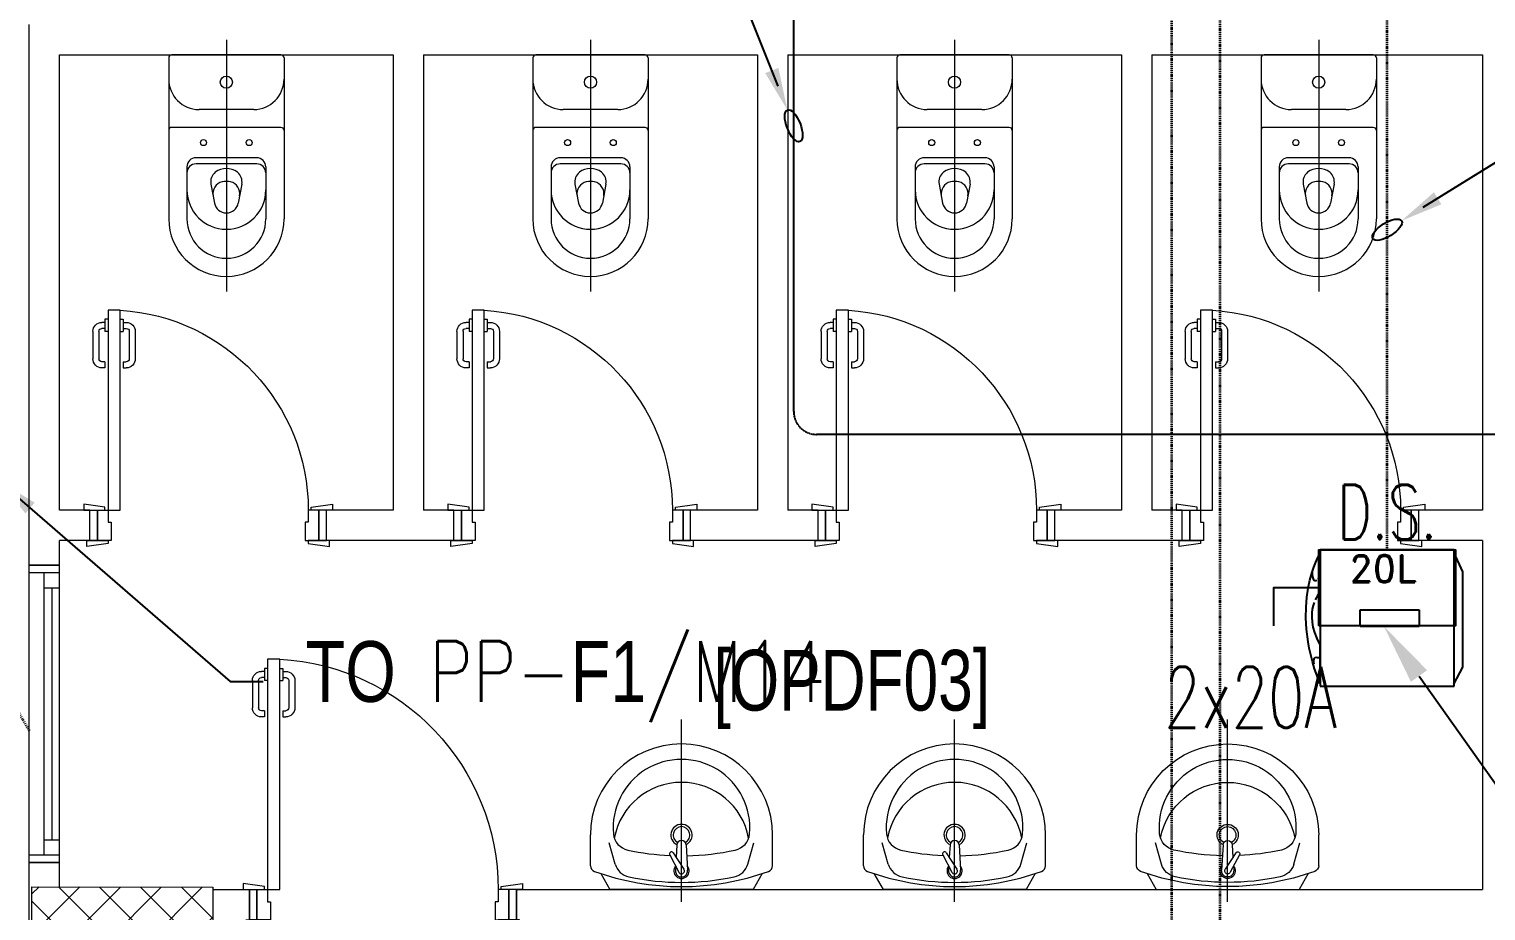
# Model space of a CAD drawing. Extents: x -178977 to 231842, y -29287 to 19916.
# Drawn here: x 5386 to 10187, y -5630 to -2725 of the extents above; entities that cross this region are included whole.
import ezdxf
from ezdxf import colors
from ezdxf.entities.mleader import LeaderData, LeaderLine
from ezdxf.enums import TextEntityAlignment as Align
from ezdxf.math import Vec2, Vec3

# ---------------------------------------------------------------- set-up
doc = ezdxf.new("R2010")
doc.units = 0
doc.header["$LTSCALE"] = 0.25
doc.linetypes.add('DASHDOT', pattern=[25.4, 12.7, -6.35, 0, -6.35])
doc.linetypes.add('HIDDEN', pattern=[9.525, 6.35, -3.175])
for name, color, linetype, lineweight in [('01-First Floor-FUR$0$72_EGR_BASE_TEXT', 252, 'Continuous', 5), ('01-First Floor-FUR$0$Aluminum', 251, 'Continuous', 5), ('01-First Floor-FUR$0$C-HYDR-CTCH', 251, 'Continuous', 5), ('01-First Floor-FUR$0$Hatch', 252, 'Continuous', 5), ('01-First Floor-FUR$0$SANIT', 250, 'Continuous', 5), ('01-First Floor-FUR$0$Walls', 251, 'Continuous', 5), ('01-First Floor-FUR$0$Wooden Joinery', 251, 'Continuous', 5), ('E-LITE-CIRC', 6, 'Continuous', 25), ('E-LITE-CLNG-CNDT', 6, 'DASHDOT', 35), ('E-POWR-CIRC-NUMB', 6, 'Continuous', 25), ('E-POWR-CLNG-CNDT', 6, 'DASHDOT', 35), ('E-POWR-CTRL-NUMB', 6, 'Continuous', 25), ('E-POWR-FLOR-CNDT', 6, 'HIDDEN', 25), ('E-POWR-TEXT', 6, 'Continuous', 25)]:
    doc.layers.add(name, color=color, linetype=linetype, lineweight=lineweight)
for name, color, linetype in [('CARTOUCHE', 254, 'Continuous'), ('E-POWR-IDEN', 101, 'Continuous'), ('e-powr-swch @ 100', 191, 'Continuous'), ('PW-ACCESSORIES', 253, 'Continuous')]:
    doc.layers.add(name, color=color, linetype=linetype)
doc.styles.add('01-First Floor-FUR$0$X3G_ENTITY_9F38', font='swisscl.ttf', dxfattribs={"height": 0.2})
doc.styles.add('DC_Elc_Romans', font='elc_romans.shx', dxfattribs={"width": 0.7})
doc.styles.add('DC_SIMPLEX', font='SIMPLEX.shx', dxfattribs={"width": 0.7})
doc.styles.add('ROMAND', font='romand.shx')

# ---------------------------------------------------------------- blocks, each defined once
blk = doc.blocks.new('01-First Floor-FUR$0$A$C72370EFE')
at = {"layer": '01-First Floor-FUR$0$Wooden Joinery'}
for p, q in [((-0.01, -0.04), (-0.02, -0.04)), ((-0.01, -0.03), (-0.01, -0.07)), ((0, -0.03), (-0.01, -0.03)), ((0.04, -0.03), (0.05, -0.03)), ((0.05, -0.03), (0.05, -0.07)), ((0.05, -0.04), (0.06, -0.04)), ((-0.05, -0.07), (-0.05, -0.16)), ((-0.03, -0.07), (-0.03, -0.16)), ((-0.01, -0.06), (-0.02, -0.06)), ((0, -0.07), (-0.01, -0.07)), ((0.04, -0.07), (0.05, -0.07)), ((0.05, -0.06), (0.06, -0.06)), ((0.07, -0.07), (0.07, -0.16)), ((0.09, -0.07), (0.09, -0.16)), ((-0.01, -0.17), (-0.02, -0.17)), ((-0.01, -0.19), (-0.02, -0.19)), ((-0.01, -0.17), (-0.01, -0.19)), ((0.05, -0.17), (0.06, -0.17)), ((0.05, -0.17), (0.05, -0.19)), ((0.05, -0.19), (0.06, -0.19))]:
    blk.add_line(p, q, dxfattribs=at)
for centre, radius, start, end in [((-0.02, -0.07), 0.03, 90, 180), ((0.06, -0.07), 0.03, 0, 90), ((-0.02, -0.07), 0.01, 90, 180), ((0.06, -0.07), 0.01, 0, 90), ((-0.02, -0.16), 0.03, 180, 270), ((-0.02, -0.16), 0.01, 180, 270), ((0.06, -0.16), 0.01, 270, 0), ((0.06, -0.16), 0.03, 270, 0)]:
    blk.add_arc(centre, radius, start, end, dxfattribs=at)
blk = doc.blocks.new('01-First Floor-FUR$0$A$C268A7CF0')
at = {"layer": '01-First Floor-FUR$0$Wooden Joinery'}
for points in [[(80, 758.8), (80, 768.8), (10, 778.8), (10, 758.8)], [(740, 758.8), (740, 768.8), (810, 778.8), (810, 758.8)], [(70, 658.8), (70, 648.8), (0, 638.8), (0, 658.8)], [(120, 658.8), (120, 0), (80, 0), (80, 658.8)], [(750, 658.8), (750, 648.8), (820, 638.8), (820, 658.8)]]:
    blk.add_lwpolyline(points, close=True, dxfattribs=at)
for points in [[(45, 658.8), (45, 758.8), (20, 758.8), (20, 658.8), (45, 658.8)], [(45, 658.8), (80, 658.8), (80, 698.8), (90, 698.8), (90, 758.8), (45, 758.8), (45, 658.8)], [(775, 658.8), (740, 658.8), (740, 698.8), (730, 698.8), (730, 758.8), (775, 758.8), (775, 658.8)], [(775, 658.8), (775, 758.8), (800, 758.8), (800, 658.8), (775, 658.8)]]:
    blk.add_lwpolyline(points, dxfattribs=at)
blk.add_arc((80, 658.8), 660, 273.4748, 0, dxfattribs=at)
at = {"layer": '01-First Floor-FUR$0$Wooden Joinery', "xscale": 999.9999999998854, "yscale": 999.9999999998854, "zscale": 999.9999999998854, "rotation": 180}
blk.add_blockref('01-First Floor-FUR$0$A$C72370EFE', (120, 0), dxfattribs=at)
blk = doc.blocks.new('01-First Floor-FUR$0$A$C5FCA3E6B')
at = {"layer": '01-First Floor-FUR$0$Wooden Joinery'}
for points in [[(80, 858.9), (80, 868.9), (10, 878.9), (10, 858.9)], [(840, 858.9), (840, 868.9), (910, 878.9), (910, 858.9)], [(70, 758.9), (70, 748.9), (0, 738.9), (0, 758.9)], [(120, 758.9), (120, 0), (80, 0), (80, 758.9)], [(850, 758.9), (850, 748.9), (920, 738.9), (920, 758.9)]]:
    blk.add_lwpolyline(points, close=True, dxfattribs=at)
for points in [[(45, 758.9), (45, 858.9), (20, 858.9), (20, 758.9), (45, 758.9)], [(45, 758.9), (80, 758.9), (80, 798.9), (90, 798.9), (90, 858.9), (45, 858.9), (45, 758.9)], [(875, 758.9), (840, 758.9), (840, 798.9), (830, 798.9), (830, 858.9), (875, 858.9), (875, 758.9)], [(875, 758.9), (875, 858.9), (900, 858.9), (900, 758.9), (875, 758.9)]]:
    blk.add_lwpolyline(points, dxfattribs=at)
blk.add_arc((80, 758.9), 760, 273.0171, 0, dxfattribs=at)
at = {"layer": '01-First Floor-FUR$0$Wooden Joinery', "xscale": 999.9999999998854, "yscale": 999.9999999998854, "zscale": 999.9999999998854, "rotation": 180}
blk.add_blockref('01-First Floor-FUR$0$A$C72370EFE', (120, 0), dxfattribs=at)
blk = doc.blocks.new('01-First Floor-FUR$0$WC manta')
at = {"layer": '01-First Floor-FUR$0$SANIT'}
for p, q in [((-0.13, 0.18), (-0.13, -0.18)), ((-0.12, 0.19), (0.41, 0.19)), ((0.109, 0.18), (0.109, -0.18)), ((0.209, 0.1), (0.209, -0.1)), ((0.229, 0.1), (0.229, -0.1)), ((0.239, 0.13), (0.41, 0.13)), ((0.05, 0.09), (0.05, -0.09)), ((0.2955, 0.051), (0.3581, 0.0393)), ((-0.18, 0), (0.65, 0)), ((0.2955, -0.051), (0.3581, -0.0393)), ((0.239, -0.13), (0.41, -0.13)), ((-0.12, -0.19), (0.41, -0.19))]:
    blk.add_line(p, q, dxfattribs=at)
for centre, radius in [((0.159, 0.0752), 0.01), ((-0.04, 0), 0.02), ((0.159, -0.0753), 0.01)]:
    blk.add_circle(centre, radius, dxfattribs=at)
for centre, radius, start, end in [((-0.12, 0.18), 0.01, 90, 180), ((-0.05, 0.09), 0.1, 0, 90), ((0.119, 0.18), 0.01, 90, 180), ((0.41, 0), 0.19, 270, 90), ((0.239, 0.1), 0.03, 90, 180), ((0.259, 0.1), 0.03, 90, 180), ((0.3147, 0), 0.13, 270, 90), ((0.41, 0), 0.13, 270, 90), ((0.2882, 0.0117), 0.04, 79.4289, 141.525), ((0.3029, 0), 0.0588, 141.525, 218.475), ((0.3454, 0), 0.0588, 166.4176, 193.5824), ((0.3271, 0.0044), 0.04, 79.4289, 166.4176), ((0.3507, 0), 0.04, 280.5711, 79.4289), ((0.2882, -0.0117), 0.04, 218.475, 280.5711), ((0.3271, -0.0044), 0.04, 193.5824, 280.5711), ((-0.05, -0.09), 0.1, 270, 0), ((0.239, -0.1), 0.03, 180, 270), ((0.259, -0.1), 0.03, 180, 270), ((-0.12, -0.18), 0.01, 180, 270), ((0.119, -0.18), 0.01, 180, 270)]:
    blk.add_arc(centre, radius, start, end, dxfattribs=at)
blk = doc.blocks.new('01-First Floor-FUR$0$lav-manta 60')
at = {"layer": '01-First Floor-FUR$0$SANIT'}
for p, q in [((-0.2658, -0.0529), (-0.2358, 0)), ((-0.2358, 0), (0.2358, 0)), ((0, 0.04), (0, -0.56)), ((0.2658, -0.0529), (0.2358, 0)), ((-0.3, -0.0789), (-0.3, -0.18)), ((-0.2185, -0.0841), (-0.2383, -0.1537)), ((-0.015, -0.1473), (-0.0199, -0.064)), ((0.0274, -0.121), (-0.0078, -0.0673)), ((0.0389, -0.1142), (0.0087, -0.0575)), ((0.0191, -0.077), (0.0199, -0.064)), ((0.2185, -0.0841), (0.2383, -0.1537)), ((0.3, -0.0789), (0.3, -0.18)), ((0.015, -0.1473), (0.0174, -0.1057))]:
    blk.add_line(p, q, dxfattribs=at)
for centre, radius, start, end in [((0, -0.8557), 0.8457, 70.1771, 109.8229), ((-0.1608, -0.1006), 0.06, 101.8086, 164.0794), ((0, -0.8696), 0.8457, 78.1914, 101.8086), ((0, -0.0617), 0.025, 320.7474, 220.368), ((0, -0.0617), 0.02, 353.2671, 186.682), ((0.1608, -0.1006), 0.06, 15.9206, 78.1914), ((-0.28, -0.0789), 0.02, 109.8229, 180), ((0, -0.0617), 0.00966, 25.4127, 215.9577), ((0.28, -0.0789), 0.02, 0, 70.1771), ((-0.1645, -0.189), 0.06, 102.0883, 174.8142), ((0, -0.9572), 0.8457, 91.1572, 102.0883), ((0, -0.9572), 0.8457, 88.5486, 88.844), ((0.0332, -0.1176), 0.00666, 210.6852, 30.6852), ((0, -0.9572), 0.8457, 77.9117, 87.4274), ((0.1645, -0.189), 0.06, 5.1858, 77.9117), ((0, -0.18), 0.3, 180, 0), ((0, -0.2039), 0.2252, 174.8142, 5.1858), ((0, -0.1282), 0.2252, 190.6097, 349.3903), ((0, -0.18), 0.035, 115.3106, 64.6894), ((0, -0.18), 0.0275, 117.1496, 62.8504), ((0, -0.1473), 0.015, 180, 0)]:
    blk.add_arc(centre, radius, start, end, dxfattribs=at)
blk = doc.blocks.new('01-First Floor-FUR$0$A$C76ae8329')
at = {"layer": '01-First Floor-FUR$0$Aluminum'}
for p, q in [((202.1, 404.6), (1182.1, 404.6)), ((227.1, 404.6), (227.1, 304.6)), ((1157.1, 404.6), (1157.1, 304.6)), ((227.1, 354.6), (1157.1, 354.6)), ((277.1, 354.6), (277.1, 304.6)), ((1107.1, 354.6), (1107.1, 304.6)), ((202.1, 304.6), (1182.1, 304.6)), ((1107.1, 329.6), (277.1, 329.6))]:
    blk.add_line(p, q, dxfattribs=at)
at = {"layer": '01-First Floor-FUR$0$Walls'}
for p, q in [((202.1, 304.6), (202.1, 404.6)), ((202.1, 304.6), (202.1, 404.6)), ((202.1, 404.6), (202.1, 304.6)), ((1182.1, 304.6), (1182.1, 404.6)), ((1182.1, 304.6), (1182.1, 404.6)), ((1182.1, 404.6), (1182.1, 304.6))]:
    blk.add_line(p, q, dxfattribs=at)
blk = doc.blocks.new('01-First Floor-FUR')
at = {"layer": '01-First Floor-FUR$0$Hatch'}
h = blk.add_hatch(dxfattribs=at)
h.set_pattern_fill('ANSI37', color=256, scale=30)
h.set_pattern_definition([(45, (-1823.345, -13062.25), (-67.35192, 67.35192), []), (135, (-1823.345, -13062.25), (-67.35192, -67.35192), [])])
h.paths.add_polyline_path([(49129.3, 8855.6), (48525.4, 8847.5), (48529.3, 8559.1), (49133.2, 8567.2)])
h.paths.add_polyline_path([(41968.6, 8847.9), (41385, 8842.5), (41365.1, 8551.1), (41948.6, 8556.5)])
h.paths.add_polyline_path([(27591.6, 8840.5), (26992.5, 8836.4), (26986.8, 8543.4), (27585.9, 8547.5)])
h.paths.add_polyline_path([(34776.8, 8842.7), (34175.6, 8835.2), (34167.4, 8549.5), (34768.6, 8557)])
h.paths.add_polyline_path([(20372.4, 8849.8), (19765.9, 8827.9), (19780.4, 8535.4), (20386.9, 8557.2)])
h.paths.add_polyline_path([(13635.8, 8839.4), (12413.8, 8863.3), (12407.4, 8567.2), (13629.3, 8543.3)])
h.paths.add_polyline_path([(13649.8, 1639.3), (12434.8, 1623.6), (12421.4, 1331.2), (13636.4, 1346.9)])
h.paths.add_polyline_path([(13623.8, -5553.9), (12420.7, -5569.8), (12415, -5862.9), (13618.1, -5846.9)])
h.paths.add_polyline_path([(13642.3, -12752.6), (12445.6, -12764), (12448.4, -13058.5), (13645.1, -13047)])
h.paths.add_polyline_path([(6007.3, -12750.5), (5403.7, -12754.2), (5414.4, -13039.6), (6017.9, -13035.9)])
h.paths.add_polyline_path([(5991.8, -5552.5), (5395, -5550.9), (5394.9, -5852.1), (5991.7, -5853.6)])
h.paths.add_polyline_path([(6001.7, 1637.1), (5382.4, 1638.3), (5371.8, 1335.4), (5991.1, 1334.1)])
h.paths.add_polyline_path([(5978.4, 8816.5), (5377.7, 8830.9), (5374.1, 8541.3), (5974.8, 8526.8)])
h.paths.add_polyline_path([(-1220.7, 8814.6), (-1823.3, 8837.3), (-1821.5, 8549), (-1218.8, 8526.3)])
h.paths.add_polyline_path([(-1213, -5563.7), (-1815, -5570.7), (-1811.6, -5862.3), (-1209.6, -5855.3)])
h.paths.add_polyline_path([(-1195.5, -12758.3), (-1793.9, -12759.3), (-1789, -13060), (-1190.6, -13059)])
h.paths.add_polyline_path([(20391.2, -12745), (19785.5, -12758), (19791.3, -13059.2), (20396.9, -13046.2)])
h.paths.add_polyline_path([(20384.7, -5552.6), (19790.3, -5570.1), (19792.4, -5866.7), (20386.8, -5849.1)])
h.paths.add_polyline_path([(20376, 1655.5), (19777, 1647.8), (19781.1, 1347.6), (20380, 1355.3)])
h.paths.add_polyline_path([(27576.3, 1640.2), (26974.4, 1644.9), (26978.6, 1352.8), (27580.6, 1348.1)])
h.paths.add_polyline_path([(27580.1, -5542.5), (26976.2, -5560), (26989.7, -5860.1), (27589.8, -5839.1)])
h.paths.add_polyline_path([(27596.2, -12758.5), (26992.3, -12751.9), (26990, -13037.6), (27593.8, -13044.2)])
h.paths.add_polyline_path([(34794.7, -12748), (34197.4, -12762.6), (34206.4, -13062.3), (34803.7, -13047.7)])
h.paths.add_polyline_path([(34787.4, -5559.7), (34186.1, -5557.7), (34187.2, -5855), (34788.5, -5856.9)])
h.paths.add_polyline_path([(34750.9, 1644.2), (34170.1, 1648.9), (34189.8, 1359), (34770.6, 1354.3)])
h.paths.add_polyline_path([(41954.3, 1643.4), (41356.7, 1657.2), (41358.7, 1365.3), (41956.3, 1351.5)])
h.paths.add_polyline_path([(41955.3, -5555.1), (41386.9, -5562.7), (41388.7, -5856.9), (41957.1, -5849.3)])
h.paths.add_polyline_path([(41992.3, -12752.3), (41387.1, -12754.9), (41388.4, -13059.5), (41993.7, -13056.8)])
h.paths.add_polyline_path([(49166.6, -12752.8), (48578.6, -12736.7), (48565.4, -13043.9), (49153.3, -13060)])
h.paths.add_polyline_path([(49150.8, -5553.4), (48547.6, -5552.3), (48545.6, -5848.8), (49148.8, -5849.9)])
at = {"layer": '01-First Floor-FUR$0$C-HYDR-CTCH', "elevation": 0, "flags": 128}
blk.add_lwpolyline([(5395, -5550.9), (5991.8, -5552.5), (5991.7, -5853.6), (5394.9, -5852.1), (5395, -5550.9)], dxfattribs=at)
at = {"layer": '01-First Floor-FUR$0$Walls'}
for p, q in [((5386, -6060), (5386, -2710)), ((5486, -4310), (5486, -2810)), ((5486, -2810), (6586, -2810)), ((6586, -2810), (6586, -4310)), ((6686, -2810), (7786, -2810)), ((6686, -2810), (6686, -4310)), ((7786, -2810), (7786, -4310)), ((7886, -2810), (8986, -2810)), ((7886, -2810), (7886, -4310)), ((8986, -2810), (8986, -4310)), ((9086, -2810), (10176, -2810)), ((9086, -2810), (9086, -4310)), ((10176, -2810), (10176, -4310)), ((5586, -4310), (5486, -4310)), ((5586, -4410), (5586, -4310)), ((6366, -4410), (6366, -4310)), ((6586, -4310), (6366, -4310)), ((6786, -4310), (6686, -4310)), ((6786, -4410), (6786, -4310)), ((7786, -4310), (7566, -4310)), ((7566, -4410), (7566, -4310)), ((7986, -4310), (7886, -4310)), ((7986, -4410), (7986, -4310)), ((8986, -4310), (8766, -4310)), ((8766, -4410), (8766, -4310)), ((9186, -4310), (9086, -4310)), ((9186, -4410), (9186, -4310)), ((10176, -4310), (9966, -4310)), ((9966, -4410), (9966, -4310)), ((5586, -4410), (5486, -4410)), ((5486, -5551.1), (5486, -4410)), ((6786, -4410), (6366, -4410)), ((7986, -4410), (7566, -4410)), ((9186, -4410), (8766, -4410)), ((10176, -4410), (9966, -4410)), ((10176, -4410), (10176, -5560)), ((5991.8, -5560, 0), (6111.8, -5560, 0)), ((6111.8, -5560, 0), (6111.8, -5660, 0)), ((6991.8, -5560, 0), (6991.8, -5660, 0)), ((6991.8, -5560, 0), (10176, -5560))]:
    blk.add_line(p, q, dxfattribs=at)
at = {"rotation": 90}
blk.add_blockref('01-First Floor-FUR$0$A$C76ae8329', (5790.6, -5672.7), dxfattribs=at)
at = {"layer": '01-First Floor-FUR$0$SANIT'}
for name, p, xscale, yscale, zscale, rotation in [('01-First Floor-FUR$0$WC manta', (6036, -2940), 999.9999999999995, 999.9999999999995, 999.9999999999995, 270), ('01-First Floor-FUR$0$WC manta', (7236, -2940), 999.9999999999995, 999.9999999999995, 999.9999999999995, 270), ('01-First Floor-FUR$0$WC manta', (8436, -2940), 999.9999999999995, 999.9999999999995, 999.9999999999995, 270), ('01-First Floor-FUR$0$WC manta', (9636, -2940), 999.9999999999995, 999.9999999999995, 999.9999999999995, 270), ('01-First Floor-FUR$0$lav-manta 60', (7536, -5560.1), 1000.000000000223, 1000.000000000223, 1000.000000000223, 180), ('01-First Floor-FUR$0$lav-manta 60', (8436, -5560.1), 1000.000000000223, 1000.000000000223, 1000.000000000223, 180), ('01-First Floor-FUR$0$lav-manta 60', (9336, -5560.1), -1000.000000000223, 1000.000000000223, 1000.000000000223, 180)]:
    blk.add_blockref(name, p, dxfattribs=dict(at, xscale=xscale, yscale=yscale, zscale=zscale, rotation=rotation))
at = {"layer": '01-First Floor-FUR$0$Wooden Joinery', "xscale": -1, "rotation": 180}
for name, p in [('01-First Floor-FUR$0$A$C268A7CF0', (5566, -3651.2)), ('01-First Floor-FUR$0$A$C268A7CF0', (6766, -3651.2)), ('01-First Floor-FUR$0$A$C268A7CF0', (7966, -3651.2)), ('01-First Floor-FUR$0$A$C268A7CF0', (9166, -3651.2)), ('01-First Floor-FUR$0$A$C5FCA3E6B', (6091.8, -4801.1, 0))]:
    blk.add_blockref(name, p, dxfattribs=at)
at = {"layer": '01-First Floor-FUR$0$72_EGR_BASE_TEXT', "insert": (8097.1, -4770.2), "char_height": 200, "attachment_point": 2, "style": '01-First Floor-FUR$0$X3G_ENTITY_9F38'}
blk.add_mtext('[OPDF03]', dxfattribs=at)
blk = doc.blocks.new('ARR0W')
at = {"color": 45}
blk.add_ellipse((0, 0), major_axis=(0.4, 0), ratio=0.4, dxfattribs=at)
at = {"color": 45, "ltscale": 0.5}
blk.add_solid([(-1.4, 0.167), (-0.4, 0), (-1.4, -0.167)], dxfattribs=at)
blk = doc.blocks.new('EWHTOP VIEW80')
for p, q in [((47031.9, -910691.6), (46590.9, -910691.6)), ((46590.9, -910691.6), (46590.9, -911140.2)), ((47031.9, -911140.2), (47031.9, -910691.6)), ((46569.3, -910748.2), (46576, -910732)), ((46576, -910732), (46581.9, -910719)), ((46581.9, -910719), (46586.3, -910709.6)), ((46586.3, -910709.6), (46589.9, -910703.7)), ((46589.9, -910703.7), (46590.9, -910701.9)), ((46590.9, -910701.9), (46590.9, -910860.4)), ((47031.9, -910701), (47030.5, -911133.5)), ((47060.6, -910763.9), (47031.9, -910701)), ((46550.9, -910817.8), (46556.2, -910791.3)), ((46556.2, -910791.3), (46563, -910768.4)), ((46563, -910768.4), (46569.3, -910748.2)), ((46563.9, -910760.3), (46563.9, -910762.6)), ((46563.9, -910762.6), (46563.9, -910767.9)), ((46563.9, -910767.9), (46564.3, -910775.6)), ((46564.3, -910775.6), (46565.7, -910783.2)), ((46565.7, -910783.2), (46568.4, -910789.5)), ((46568.4, -910789.5), (46570.2, -910791.3)), ((46570.2, -910791.3), (46572.9, -910792.2)), ((46572.9, -910792.2), (46575.6, -910792.2)), ((46575.6, -910792.2), (46579.2, -910790.8)), ((46583.2, -910787.7), (46587.7, -910782.8)), ((47060.6, -911077.8), (47060.6, -910763.9)), ((46546.4, -910847), (46550.9, -910817.8)), ((46585.5, -910836.6), (46581.9, -910841.6)), ((46588.2, -910833.1), (46585.5, -910836.6)), ((46590.9, -910830.4), (46588.2, -910833.1)), ((46543.2, -910914.8), (46543.7, -910879.8)), ((46543.7, -910879.8), (46546.4, -910847)), ((46564.3, -910886.1), (46563, -910899.1)), ((46567, -910874.8), (46564.3, -910886.1)), ((46570.6, -910864.5), (46567, -910874.8)), ((46578.3, -910847.9), (46574.2, -910855.5)), ((46581.9, -910841.6), (46578.3, -910847.9)), ((46590.9, -910860.4), (46589.5, -911131.3)), ((46722, -910943.5), (46722, -910888.3)), ((46722, -910888.3), (46916.4, -910888.3)), ((46916.4, -910888.3), (46916.4, -910943.5)), ((46545.5, -910953), (46543.2, -910914.8)), ((46563, -910899.1), (46562.5, -910913.5)), ((46562.5, -910913.5), (46563.9, -910929.2)), ((46563.9, -910929.2), (46566.6, -910945.8)), ((46550.9, -910993.8), (46545.5, -910953)), ((46566.6, -910945.8), (46572, -910963.7)), ((46572, -910963.7), (46579.2, -910983.1)), ((46579.2, -910983.1), (46589.5, -911004.2)), ((46916.4, -910943.5), (46722, -910943.5)), ((46554.5, -911014.9), (46550.9, -910993.8)), ((46559.4, -911036.9), (46554.5, -911014.9)), ((46565.2, -911059.4), (46559.4, -911036.9)), ((46572, -911082.7), (46565.2, -911059.4)), ((46569.3, -911050.9), (46568.4, -911057.2)), ((46568.4, -911057.2), (46568.4, -911061.6)), ((46568.4, -911061.6), (46569.7, -911067)), ((46572.4, -911047.3), (46569.3, -911050.9)), ((46576.9, -911045.9), (46572.4, -911047.3)), ((46581.9, -911046.4), (46576.9, -911045.9)), ((46586.3, -911047.3), (46581.9, -911046.4)), ((46590.9, -911048.6), (46586.3, -911047.3)), ((47030.5, -911133.5), (47060.6, -911077.8)), ((46580.1, -911106.6), (46572, -911082.7)), ((46589.5, -911131.3), (46580.1, -911106.6)), ((46589.5, -911131.3), (46589.5, -911131.3)), ((46590.9, -911140.2), (47031.9, -911140.2)), ((47030.5, -911133.5), (47030.5, -911133.5))]:
    blk.add_line(p, q)
at = {"layer": 'CARTOUCHE', "insert": (46624.8, -910753.2), "char_height": 90, "attachment_point": 4, "style": 'ROMAND'}
blk.add_mtext(' 20L', dxfattribs=at)
blk = doc.blocks.new('A$C0C9916F8')
at = {"layer": 'PW-ACCESSORIES', "linetype": 'Continuous'}
blk.add_blockref('EWHTOP VIEW80', (-34135.5, 896410.5, 14.8), dxfattribs=at)
blk = doc.blocks.new('*U51')
blk.add_lwpolyline([(-2.25, -2.5), (-2.25, 0), (2.25, 0), (2.25, -2.5)], close=True)
blk.add_lwpolyline([(-2.25, -1.25), (-3.75, -1.25), (-3.75, -2.5)])
at = {"layer": 'E-POWR-CIRC-NUMB', "style": 'DC_SIMPLEX', "width": 0.7, "flags": 8}
blk.add_attdef('CIRCUIT', (4.233, 3.688), '', height=2, rotation=360, dxfattribs=at)
at = {"layer": 'E-POWR-CTRL-NUMB', "style": 'DC_SIMPLEX', "width": 0.7, "flags": 8}
blk.add_attdef('AMPER', text='', height=2, rotation=360, dxfattribs=at).set_placement((4.233, 1.25), align=Align.MIDDLE_LEFT)
at = {"layer": 'E-POWR-IDEN', "style": 'DC_SIMPLEX', "width": 0.7, "flags": 8}
blk.add_attdef('TYPE', text='', height=1.8, rotation=180, dxfattribs=at).set_placement((0, -1.25), align=Align.MIDDLE_CENTER)

msp = doc.modelspace()

# ---------------------------------------------------------------- linework, layer by layer
at = {"layer": 'E-POWR-CLNG-CNDT'}
msp.add_lwpolyline([(6401.5, -1200.2), (5316, -1200.2, 0.414214), (5241, -1275.2), (5241, -4767.7, 0.132855), (5251.2, -4805.5), (5386, -5036.4)], format="xyb", dxfattribs=at)
at = {"layer": 'E-POWR-CLNG-CNDT', "elevation": 14.8}
for points in [[(9151.4, -1260), (9151.4, -12223.7, 0.414214), (9226.4, -12298.7), (9711.2, -12298.7)], [(9814.5, -10506.5), (9331.1, -9987.5, -0.189686), (9311, -9936.4), (9311, -1260)]]:
    msp.add_lwpolyline(points, format="xyb", dxfattribs=at)
msp.add_lwpolyline([(9861.8, -4441.1), (9861.8, -1260)], dxfattribs=at)
at = {"layer": 'E-POWR-FLOR-CNDT'}
msp.add_lwpolyline([(10276, -4060.3), (7980.8, -4060.3, -0.414214), (7905.8, -3985.3), (7905.8, 1962.8)], format="xyb", dxfattribs=at)

# ---------------------------------------------------------------- block references
at = {"layer": 'E-LITE-CLNG-CNDT'}
msp.add_blockref('01-First Floor-FUR', (0, 0), dxfattribs=at)
at = {"layer": 'E-POWR-FLOR-CNDT'}
msp.add_blockref('A$C0C9916F8', (-2814, 9840), dxfattribs=at)
at = {"layer": 'e-powr-swch @ 100'}
ref = msp.add_blockref('*U51', (9861.8, -4441.1, 14.8), dxfattribs=dict(at, xscale=100, yscale=100, zscale=100))
ref.add_attrib('TYPE', 'D.S.', dxfattribs={"layer": 'E-POWR-IDEN', "height": 180, "rotation": 360, "style": 'DC_SIMPLEX', "width": 0.7, "flags": 8}).set_placement((9861.8, -4316.1, 14.8), align=Align.MIDDLE_CENTER)
ref.add_attrib('AMPER', '2x20A', dxfattribs={"layer": 'E-POWR-CTRL-NUMB', "height": 200, "rotation": 360, "style": 'DC_SIMPLEX', "width": 0.7, "flags": 8}).set_placement((9126.8, -4926.6, 14.8), align=Align.MIDDLE_LEFT)

# ---------------------------------------------------------------- leaders
at = {"layer": 'E-LITE-CIRC'}
ml = msp.add_multileader_mtext('Standard', dxfattribs=at)
ml.set_content('{\\Fdc_el_romans|c0;\\W0.8;TO\\Fromans|c0; \\Fsimplex|c0;PP-F1/M5}', color=256, style='DC_SIMPLEX')
ml.set_leader_properties()
ml.set_arrow_properties(name='ARR0W')
ml.build(insert=Vec2(0, 0))
ml.multileader.update_dxf_attribs({"dogleg_length": 200, "arrow_head_size": 140, "scale": 100})
ctx = ml.context
ctx.base_point, ctx.scale, ctx.char_height, ctx.arrow_head_size, ctx.landing_gap_size, ctx.plane_origin, ctx.plane_x_axis, ctx.plane_y_axis = Vec3(11471.7, -2452.1, 14.8), 100, 200, 140, 140, Vec3(17753.2, 4829.4, 14.8), Vec3(1, -0.000001, 0), Vec3(0.000001, 1, 0)
notes = []
notes.append((ctx, [(0, (1, 1, 0), (11362.9, -2452.1, 14.8), (1, -0.000001, 0), 108.8, [(0, [(9861.8, -3385.9, 14.8)], 0, [])])]))
ctx.mtext.insert, ctx.mtext.text_direction, ctx.mtext.rotation, ctx.mtext.flow_direction = Vec3(11611.7, -2318.7, 14.8), Vec3(1, -0.000001, 0), 6.283185, 5
ml = msp.add_multileader_mtext('Standard', dxfattribs=at)
ml.set_content('{\\Fdc_el_romans|c0;\\W0.8;TO\\Fromans|c0; \\Fsimplex|c0;UPP-F1/S15}', color=256, style='DC_SIMPLEX')
ml.set_leader_properties()
ml.set_arrow_properties(name='ARR0W')
ml.build(insert=Vec2(0, 0))
ml.multileader.update_dxf_attribs({"dogleg_length": 200, "arrow_head_size": 140, "scale": 100})
ctx = ml.context
ctx.base_point, ctx.scale, ctx.char_height, ctx.arrow_head_size, ctx.landing_gap_size, ctx.plane_origin, ctx.plane_x_axis, ctx.plane_y_axis = Vec3(5349.8, -2515.7), 100, 200, 140, 140, Vec3(28535.2, -8623.4), Vec3(1, 0.000001, 0), Vec3(-0.000001, 1, 0)
ctx.text_align_type = 2
notes.append((ctx, [(1, (1, 1, 0), (7696.7, -2515.7), (-1, -0.000001, 0), 108.8, [(0, [(7905.8, -3043.7)], 0, [])])]))
ctx.mtext.insert, ctx.mtext.text_direction, ctx.mtext.rotation, ctx.mtext.alignment, ctx.mtext.flow_direction = Vec3(7447.9, -2382.4), Vec3(1, 0.000001, 0), 0.000001, 3, 5
ml = msp.add_multileader_mtext('Standard', dxfattribs=at)
ml.set_content('{\\Fdc_el_romans|c0;\\W0.8;TO\\Fromans|c0; \\Fsimplex|c0;PP-\\Fdc_el_romans|c0;F1\\Fsimplex|c0;/M14}', color=256, style='DC_SIMPLEX')
ml.set_leader_properties()
ml.set_arrow_properties(name='ARR0W')
ml.build(insert=Vec2(0, 0))
ml.multileader.update_dxf_attribs({"dogleg_length": 200, "arrow_head_size": 140, "scale": 100})
ctx = ml.context
ctx.base_point, ctx.scale, ctx.char_height, ctx.arrow_head_size, ctx.landing_gap_size, ctx.plane_origin, ctx.plane_x_axis, ctx.plane_y_axis = Vec3(6157.3, -4874.9, 0), 100, 200, 140, 140, Vec3(17729.6, -11391.9, 0), Vec3(1, 0.000001, 0), Vec3(-0.000001, 1, 0)
notes.append((ctx, [(0, (1, 1, 0), (6048.5, -4874.9, 0), (1, 0.000001, 0), 108.8, [(0, [(5241, -4174.5, 0)], 0, [])])]))
ctx.mtext.insert, ctx.mtext.text_direction, ctx.mtext.rotation, ctx.mtext.flow_direction = Vec3(6297.3, -4741.5, 0), Vec3(1, 0.000001, 0), 0.000001, 5
at = {"layer": 'E-POWR-TEXT'}
ml = msp.add_multileader_mtext('Standard', dxfattribs=at)
ml.set_content('FOR WATER HEATER ', color=256, style='DC_Elc_Romans')
ml.set_leader_properties(color=45)
ml.build(insert=Vec2(0, 0))
ml.multileader.update_dxf_attribs({"dogleg_length": 2, "arrow_head_size": 200, "scale": 100})
ctx = ml.context
ctx.base_point, ctx.scale, ctx.char_height, ctx.arrow_head_size, ctx.landing_gap_size, ctx.plane_origin = Vec3(10486.4, -5470.9, 14.8), 100, 200, 200, 200, Vec3(7676.7, -5518.3, 14.8)
notes.append((ctx, [(0, (1, 1, 0), (10401.7, -5470.9, 14.8), (1, 0), 84.7, [(0, [(9851.1, -4693.1, 14.8)], 0, [])])]))
ctx.mtext.insert, ctx.mtext.flow_direction = Vec3(10686.4, -5370.9, 14.8), 5
for ctx, leaders in notes:
    for number, flags, end, landing, length, lines in leaders:
        leader = LeaderData()
        leader.index, (leader.has_last_leader_line, leader.has_dogleg_vector, leader.attachment_direction) = number, flags
        leader.last_leader_point, leader.dogleg_vector, leader.dogleg_length = Vec3(end), Vec3(landing), length
        for number, points, colour, breaks in lines:
            line = LeaderLine()
            line.index, line.vertices, line.color, line.breaks = number, Vec3.list(points), colors.encode_raw_color(colour), breaks
            leader.lines.append(line)
        ctx.leaders.append(leader)

doc.saveas('drawing.dxf')
